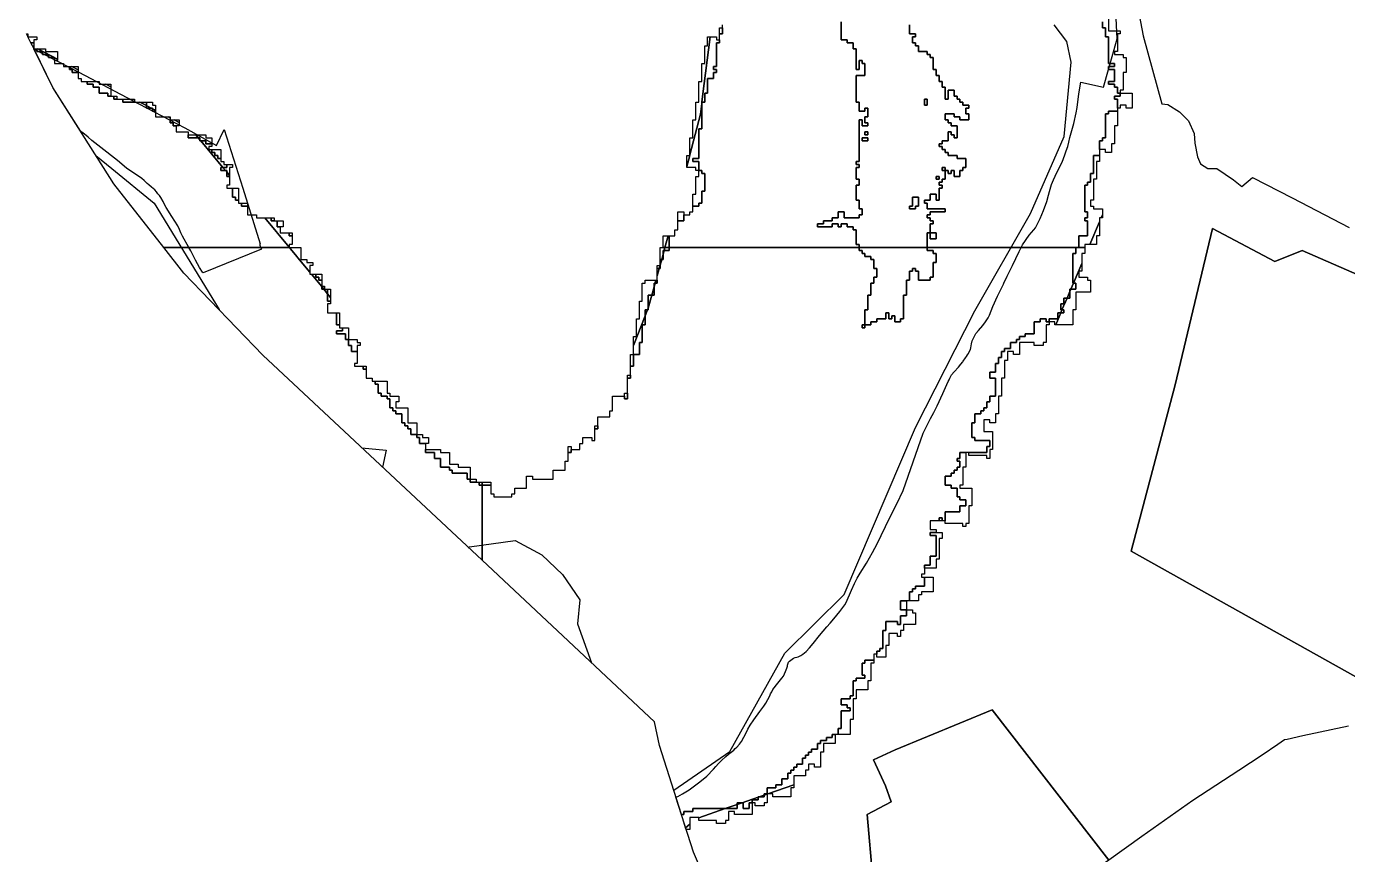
# Model space of a CAD drawing. Header units: metres. Extents: x 553506 to 563855, y 142925 to 150243.
# Drawn here: x 553693 to 554583, y 143591 to 144149 of the extents above; entities that cross this region are included whole.
import ezdxf

# ---------------------------------------------------------------- set-up
doc = ezdxf.new("R2010")
doc.units = ezdxf.units.M
for name, color, linetype in [('C-ANCIENT_WOODLAND', 94, 'Continuous'), ('C-FLOOD_ZONE_3', 150, 'Continuous'), ('C-WATERWAYS', 5, 'Continuous')]:
    doc.layers.add(name, color=color, linetype=linetype)

msp = doc.modelspace()

# ---------------------------------------------------------------- linework, layer by layer
at = {"layer": 'C-ANCIENT_WOODLAND'}
for points in [[(554172.2891, 143523.3977), (554142.3821, 143592.649), (554130.6374, 143629.6896), (554131.853, 143630.1755), (554134.9532, 143631.8751), (554139.4467, 143634.7842), (554145.8531, 143639.3829), (554149.0522, 143641.7822), (554151.5505, 143643.7816), (554156.0523, 143648.5803), (554157.5529, 143650.3798), (554159.2514, 143652.3792), (554161.3538, 143654.4786), (554164.2479, 143657.1778), (554166.1525, 143658.6774), (554169.5494, 143661.4766), (554170.646, 143662.4763), (554171.6519, 143663.376), (554173.5483, 143665.4754), (554174.7521, 143667.1849), (554176.4505, 143670.0841), (554177.4482, 143672.1835), (554179.0477, 143675.5825), (554180.5483, 143678.1818), (554183.0466, 143681.8807), (554187.2516, 143687.3792), (554189.8488, 143690.9781), (554191.1515, 143692.9776), (554193.8476, 143698.0761), (554194.4495, 143699.3757), (554195.1503, 143700.6754), (554195.9501, 143702.1849), (554199.3471, 143706.4837), (554201.1528, 143708.6831), (554202.0515, 143709.8827), (554203.0491, 143711.2823), (554203.8489, 143712.7819), (554204.5497, 143714.3814), (554205.4484, 143716.6808), (554205.6463, 143717.3806), (554205.7535, 143717.9804), (554205.8524, 143718.6802), (554206.0503, 143719.38), (554206.5533, 143720.5797), (554207.2541, 143721.3794), (554208.0539, 143722.0792), (554208.9526, 143722.6791), (554209.9502, 143723.2789), (554210.9479, 143723.7787), (554212.0527, 143724.0787), (554213.0504, 143724.3786), (554214.7489, 143725.0784), (554216.1505, 143725.9781), (554218.3519, 143727.8776), (554220.6523, 143730.2769), (554223.0516, 143733.1761), (554227.2484, 143738.6845), (554232.2531, 143744.4828), (554234.4463, 143746.8821), (554237.0517, 143749.7813), (554241.0506, 143754.8798), (554244.3486, 143759.3786), (554245.3463, 143760.9781), (554248.8504, 143769.2757), (554250.854, 143773.6845), (554252.6514, 143777.1835), (554254.6467, 143780.5825), (554259.0496, 143787.4805), (554263.0484, 143794.4785), (554266.1486, 143800.4768), (554274.5503, 143817.6819), (554279.3489, 143827.3791), (554283.6528, 143836.2765), (554297.084, 143875.0155), (554302.1795, 143884.8226), (554304.3809, 143888.9215), (554306.6813, 143893.3202), (554310.4823, 143901.6178), (554314.0771, 143909.7155), (554314.679, 143910.9152), (554315.1819, 143912.1248), (554316.3775, 143914.3242), (554318.076, 143916.3236), (554321.0772, 143919.4227), (554322.6767, 143921.4222), (554323.93, 143923.0817), (554324.1773, 143923.4216), (554325.6779, 143925.621), (554326.3787, 143926.6207), (554327.0796, 143927.7204), (554327.6815, 143928.7201), (554328.2833, 143929.8198), (554328.9759, 143931.3193), (554329.281, 143932.519), (554329.5778, 143933.8186), (554329.6768, 143935.1183), (554330.1797, 143937.1177), (554330.7816, 143938.5173), (554331.4824, 143939.9169), (554332.7769, 143942.1162), (554334.3764, 143944.1157), (554337.2787, 143947.4247), (554339.2823, 143950.024), (554340.181, 143951.4236), (554341.0797, 143952.7232), (554341.9784, 143954.5227), (554344.0809, 143960.321), (554347.181, 143967.319), (554351.2788, 143975.3167), (554351.6086, 143976.0065), (554353.876, 143980.7152), (554357.4791, 143988.0231), (554361.882, 143997.4204), (554363.2259, 143999.9997), (554364.1823, 144001.8192), (554368.7089, 144008.3673), (554371.7431, 144012.0662), (554372.8397, 144013.3958), (554374.736, 144017.0048), (554375.9398, 144019.5041), (554378.2402, 144024.9026), (554380.5405, 144031.1008), (554381.6371, 144035.3995), (554382.239, 144037.7889), (554382.239, 144037.7989), (554382.2555, 144037.8488), (554383.7396, 144042.5975), (554384.9434, 144045.6966), (554387.2438, 144050.6952), (554390.7397, 144057.6032), (554392.7432, 144062.5018), (554393.6419, 144065.201), (554394.5407, 144068.2002), (554395.2415, 144071.0993), (554396.0413, 144074.0985), (554398.7374, 144083.4958), (554400.238, 144090.7037), (554400.8399, 144094.4027), (554402.1426, 144103.6), (554403.3381, 144111.3978), (554418.5997, 144107.9988), (554427.859, 144140.5794), (554425.1958, 144196.4335)], [(554439.7181, 144172.3516), (554445.3043, 144142.5584), (554457.8733, 144096.9376), (554462.0629, 144096.4721), (554469.9768, 144091.3514), (554476.0285, 144085.2997), (554479.7526, 144076.9204), (554480.2182, 144070.4031), (554482.0802, 144061.0927), (554483.9423, 144056.4376), (554489.063, 144053.1789), (554495.1147, 144053.1789), (554506.2872, 144045.7306), (554511.8734, 144041.0755), (554519.0988, 144047.2961), (554545.7716, 144033.5001), (554584.2018, 144013.6258)], [(554603.5859, 143975.8766), (554552.4583, 143998.1202), (554533.9976, 143990.5524), (554492.0757, 144012.9282), (554467.0271, 143907.4203), (554437.3782, 143795.5066), (554615.0813, 143695.924)], [(554615.0813, 143695.924), (554437.3782, 143795.5066), (554467.0271, 143907.4203), (554492.0757, 144012.9282), (554533.9976, 143990.5524), (554552.4583, 143998.1202), (554552.4583, 143998.1202), (554603.5859, 143975.8766)], [(554583.806, 143677.6719), (554552.9035, 143671.1038), (554542.3169, 143668.6745), (554540.7009, 143668.3046), (554536.2155, 143665.2855), (554525.5959, 143658.1375), (554509.8149, 143647.7505), (554478.9536, 143627.4263), (554444.5882, 143603.1233), (554422.2111, 143587.3978), (554343.7099, 143688.5488), (554278.3842, 143661.5666), (554263.708, 143654.9385), (554271.7552, 143637.4235), (554275.5479, 143626.5366), (554259.4536, 143618.019), (554263.2381, 143574.4615)]]:
    msp.add_lwpolyline(points, dxfattribs=at)
for points in [[(553811.79, 143983.5), (553809.79, 143986.6), (553806.99, 143991.5), (553803.79, 143997.8), (553802.5, 144000), (553798.19, 144007.8), (553797.19, 144010), (553796.29, 144012.1), (553794.99, 144014.7), (553790.99, 144021), (553787.29, 144027.1), (553786.19, 144029), (553785.19, 144031), (553783.59, 144033.8), (553782.69, 144035.1), (553781.69, 144036.3), (553780.69, 144037.6), (553779.69, 144039), (553777.34, 144040.75), (553775.65, 144042.25), (553774.53, 144043.25), (553772.32, 144045.22), (553770.8, 144046.5), (553760.5, 144053.6), (553754.5, 144058.6), (553743.2, 144067.4), (553737.2, 144072.2), (553734.6, 144074.4), (553731.1, 144077.2), (553729.7478, 144078.1444), (553710.9808, 144107.9047), (553698.227, 144133.6258), (553728.5, 144118.1), (553768.8, 144096.9), (553799.7, 144080.6), (553821.2, 144068.8), (553826.28, 144079.58), (553838.89, 144040), (553850.49, 144002.6), (553850.29, 144002.3), (553850.39, 144001.7), (553850.49, 144001), (553850.59, 144000.8), (553850.59, 144000.5), (553850.74, 144000), (553850.79, 143999.8), (553851.39, 143998.9), (553812.0954, 143983.0249), (553811.79, 143983.5)], [(554384.6383, 143559.0259), (554374.4804, 143575.4112), (554285.4832, 143517.1879), (554269.8671, 143546.0596), (554263.2381, 143574.4615), (554259.4536, 143618.019), (554275.5479, 143626.5366), (554271.7552, 143637.4235), (554263.708, 143654.9385), (554278.3842, 143661.5666), (554343.7099, 143688.5488), (554422.2111, 143587.3978), (554415.3017, 143582.5392), (554407.4359, 143576.9208), (554402.7033, 143573.5418), (554384.6383, 143559.0259)]]:
    msp.add_lwpolyline(points, close=True, dxfattribs=at)
at = {"layer": 'C-FLOOD_ZONE_3'}
for points in [[(554241.9994, 144152.0006), (554241.9994, 144139.9994), (554245.999, 144139.999), (554245.9994, 144137.9994), (554249.999, 144137.999), (554249.9994, 144133.9994), (554251.999, 144133.999), (554251.9994, 144119.9994), (554254.0006, 144119.9994), (554254.001, 144125.999), (554255.999, 144125.999), (554255.9994, 144123.9994), (554257.999, 144123.999), (554257.999, 144116.001), (554251.9994, 144116.0006), (554251.9994, 144097.9994), (554253.999, 144097.999), (554253.9994, 144091.9994), (554258.0006, 144091.9994), (554258.001, 144093.999), (554259.999, 144093.999), (554259.999, 144088.001), (554257.9994, 144088.0006), (554257.9994, 144083.9994), (554259.999, 144083.999), (554259.999, 144082.001), (554256.001, 144082.001), (554256.0006, 144086.0006), (554253.9994, 144086.0006), (554253.999, 144058.001), (554251.9994, 144058.0006), (554251.9994, 144055.9994), (554253.999, 144055.999), (554253.999, 144054.001), (554251.9994, 144054.0006), (554251.9994, 144045.9994), (554253.999, 144045.999), (554253.999, 144042.001), (554251.9994, 144042.0006), (554251.9994, 144031.9994), (554253.999, 144031.999), (554253.9994, 144025.9994), (554255.999, 144025.999), (554255.999, 144022.001), (554253.9994, 144022.0006), (554253.999, 144020.001), (554244.001, 144020.001), (554244.0006, 144024.0006), (554239.9994, 144024.0006), (554239.999, 144020.001), (554235.9994, 144020.0006), (554235.999, 144018.001), (554229.9994, 144018.0006), (554229.999, 144016.001), (554225.9994, 144016.0006), (554225.9994, 144013.9994), (554236.0006, 144013.9994), (554236.001, 144015.999), (554239.999, 144015.999), (554239.9994, 144013.9994), (554242.0006, 144013.9994), (554242.001, 144015.999), (554245.999, 144015.999), (554245.9994, 144013.9994), (554249.999, 144013.999), (554249.9994, 144011.9994), (554251.999, 144011.999), (554251.9994, 144001.9994), (554253.999, 144001.999), (554253.999, 144000), (554140, 144000), (554128.3552, 144000), (554128.1245, 144000), (554126, 144000), (554126, 144008), (554128, 144008), (554130, 144008), (554130, 144012), (554132, 144012), (554132, 144012), (554132, 144018), (554136, 144018), (554136, 144022), (554138, 144022), (554140, 144022), (554140, 144024), (554142, 144024), (554142, 144028), (554146, 144028), (554146, 144030), (554148, 144030), (554148, 144038), (554150, 144038), (554150, 144050), (554148, 144050), (554148, 144052), (554146, 144052), (554146, 144058), (554142, 144058), (554142, 144060), (554146, 144060), (554146, 144080), (554148, 144080), (554148, 144096.9718), (554148.1299, 144098), (554150, 144098), (554150, 144104), (554152, 144104), (554152, 144114), (554156, 144114), (554156, 144118), (554158, 144118), (554158, 144120), (554156, 144120), (554156, 144122), (554158, 144122), (554158, 144138), (554160, 144138), (554160, 144140), (554160, 144144), (554162, 144144), (554162, 144148), (554162, 144150)], [(554288.001, 144149.999), (554288.001, 144144.001), (554292.0006, 144144.0006), (554292.0006, 144141.9994), (554290.001, 144141.999), (554290.001, 144138.001), (554292.0006, 144138.0006), (554292.001, 144136.001), (554294.0006, 144136.0006), (554294.001, 144132.001), (554300.0006, 144132.0006), (554300.001, 144130.001), (554302.0006, 144130.0006), (554302.001, 144128.001), (554304.0006, 144128.0006), (554304.001, 144120.001), (554306.0006, 144120.0006), (554306.001, 144116.001), (554308.0006, 144116.0006), (554308.001, 144112.001), (554310.0006, 144112.0006), (554310.001, 144108.001), (554312.0006, 144108.0006), (554312.001, 144100.001), (554313.999, 144100.001), (554313.9994, 144106.0006), (554318.0006, 144106.0006), (554318.001, 144102.001), (554320.0006, 144102.0006), (554320.001, 144100.001), (554322.0006, 144100.0006), (554322.001, 144098.001), (554324.0006, 144098.0006), (554324.001, 144096.001), (554328.0006, 144096.0006), (554328.0006, 144093.9994), (554326.001, 144093.999), (554326.001, 144090.001), (554328.0006, 144090.0006), (554328.0006, 144085.9994), (554321.9994, 144085.9994), (554321.999, 144087.999), (554317.9994, 144087.9994), (554317.999, 144089.999), (554312.001, 144089.999), (554312.001, 144086.001), (554314.0006, 144086.0006), (554314.001, 144084.001), (554316.0006, 144084.0006), (554316.001, 144082.001), (554320.0006, 144082.0006), (554320.0006, 144073.9994), (554317.9994, 144073.9994), (554317.999, 144075.999), (554315.9994, 144075.9994), (554315.999, 144077.999), (554314.001, 144077.999), (554314.0006, 144071.9994), (554310.001, 144071.999), (554310.0006, 144069.9994), (554308.001, 144069.999), (554308.001, 144068.001), (554310.0006, 144068.0006), (554310.001, 144066.001), (554312.0006, 144066.0006), (554312.001, 144064.001), (554314.0006, 144064.0006), (554314.001, 144062.001), (554320.0006, 144062.0006), (554320.001, 144060.001), (554326.0006, 144060.0006), (554326.0006, 144053.9994), (554324.001, 144053.999), (554324.0006, 144051.9994), (554322.001, 144051.999), (554322.0006, 144047.9994), (554317.9994, 144047.9994), (554317.999, 144051.999), (554316.001, 144051.999), (554316.0006, 144049.9994), (554313.9994, 144049.9994), (554313.999, 144051.999), (554312, 144052), (554312.0006, 144045.9994), (554310.001, 144045.999), (554310.0006, 144043.9994), (554308.001, 144043.999), (554308.001, 144042.001), (554310.0006, 144042.0006), (554310.0006, 144039.9994), (554308.001, 144039.999), (554308.0006, 144031.9994), (554305.9994, 144031.9994), (554305.999, 144035.999), (554302.001, 144035.999), (554302.0006, 144031.9994), (554298.001, 144031.999), (554298.001, 144030.001), (554300.0006, 144030.0006), (554300.001, 144026.001), (554312.0006, 144026.0006), (554312.0006, 144023.9994), (554302.001, 144023.999), (554302.0006, 144021.9994), (554300.001, 144021.999), (554300.001, 144020.001), (554302.0006, 144020.0006), (554302.001, 144018.001), (554304.0006, 144018.0006), (554304.0006, 144015.9994), (554302.001, 144015.999), (554302, 144010), (554300.001, 144009.999), (554300.001, 144000), (554253.999, 144000), (554253.999, 144001.999), (554251.9994, 144001.9994), (554251.999, 144011.999), (554249.9994, 144011.9994), (554249.999, 144013.999), (554245.9994, 144013.9994), (554245.999, 144015.999), (554242.001, 144015.999), (554242.0006, 144013.9994), (554239.9994, 144013.9994), (554239.999, 144015.999), (554236.001, 144015.999), (554236.0006, 144013.9994), (554225.9994, 144013.9994), (554225.9994, 144016.0006), (554229.999, 144016.001), (554229.9994, 144018.0006), (554235.999, 144018.001), (554235.9994, 144020.0006), (554239.999, 144020.001), (554239.9994, 144024.0006), (554244.0006, 144024.0006), (554244.001, 144020.001), (554253.999, 144020.001), (554253.9994, 144022.0006), (554255.999, 144022.001), (554255.999, 144025.999), (554253.9994, 144025.9994), (554253.999, 144031.999), (554251.9994, 144031.9994), (554251.9994, 144042.0006), (554253.999, 144042.001), (554253.999, 144045.999), (554251.9994, 144045.9994), (554251.9994, 144054.0006), (554253.999, 144054.001), (554253.999, 144055.999), (554251.9994, 144055.9994), (554251.9994, 144058.0006), (554253.999, 144058.001), (554253.9994, 144086.0006), (554256.0006, 144086.0006), (554256.001, 144082.001), (554259.999, 144082.001), (554259.999, 144083.999), (554257.9994, 144083.9994), (554257.9994, 144088.0006), (554259.999, 144088.001), (554259.999, 144093.999), (554258.001, 144093.999), (554258.0006, 144091.9994), (554253.9994, 144091.9994), (554253.999, 144097.999), (554251.9994, 144097.9994), (554251.9994, 144116.0006), (554257.999, 144116.001), (554257.999, 144123.999), (554255.9994, 144123.9994), (554255.999, 144125.999), (554254.001, 144125.999), (554254.0006, 144119.9994), (554251.9994, 144119.9994), (554251.999, 144133.999), (554249.9994, 144133.9994), (554249.999, 144137.999), (554245.9994, 144137.9994), (554245.999, 144139.999), (554241.9994, 144139.9994), (554241.9994, 144152.0006)], [(554418, 144152), (554418, 144148), (554420, 144148), (554420, 144142), (554422, 144142), (554422, 144124), (554426, 144124), (554426, 144122), (554422, 144122), (554422, 144120), (554426, 144120), (554426, 144112), (554422, 144112), (554422, 144110), (554426, 144110), (554426, 144108), (554428, 144108), (554428, 144104), (554430, 144104), (554430, 144102), (554426, 144102), (554426, 144100), (554428, 144100), (554428, 144094), (554428, 144092), (554426, 144092), (554422, 144092), (554422, 144090), (554420, 144090), (554420, 144080), (554420, 144074), (554418, 144074), (554418, 144072), (554416, 144072), (554416, 144066), (554416, 144062), (554412, 144062), (554412, 144060), (554412, 144050), (554410, 144050), (554410, 144044), (554408, 144044), (554408, 144042), (554406, 144042), (554406, 144038), (554406, 144032), (554406, 144024), (554408, 144024), (554408, 144020), (554406, 144020), (554406, 144018), (554408, 144018), (554408, 144008), (554402, 144008), (554402, 144000), (554400, 144000), (554398, 144000), (554386.4596, 144000), (554386.4596, 144000), (554378.2937, 144000), (554370.6311, 144000), (554349.1991, 144000), (554300.001, 144000), (554300.001, 144009.999), (554302, 144010), (554302.001, 144015.999), (554304.0006, 144015.9994), (554304.0006, 144018.0006), (554302.001, 144018.001), (554302.0006, 144020.0006), (554300.001, 144020.001), (554300.001, 144021.999), (554302.0006, 144021.9994), (554302.001, 144023.999), (554312.0006, 144023.9994), (554312.0006, 144026.0006), (554300.001, 144026.001), (554300.0006, 144030.0006), (554298.001, 144030.001), (554298.001, 144031.999), (554302.0006, 144031.9994), (554302.001, 144035.999), (554305.999, 144035.999), (554305.9994, 144031.9994), (554308.0006, 144031.9994), (554308.001, 144039.999), (554310.0006, 144039.9994), (554310.0006, 144042.0006), (554308.001, 144042.001), (554308.001, 144043.999), (554310.0006, 144043.9994), (554310.001, 144045.999), (554312.0006, 144045.9994), (554312, 144052), (554313.999, 144051.999), (554313.9994, 144049.9994), (554316.0006, 144049.9994), (554316.001, 144051.999), (554317.999, 144051.999), (554317.9994, 144047.9994), (554322.0006, 144047.9994), (554322.001, 144051.999), (554324.0006, 144051.9994), (554324.001, 144053.999), (554326.0006, 144053.9994), (554326.0006, 144060.0006), (554320.001, 144060.001), (554320.0006, 144062.0006), (554314.001, 144062.001), (554314.0006, 144064.0006), (554312.001, 144064.001), (554312.0006, 144066.0006), (554310.001, 144066.001), (554310.0006, 144068.0006), (554308.001, 144068.001), (554308.001, 144069.999), (554310.0006, 144069.9994), (554310.001, 144071.999), (554314.0006, 144071.9994), (554314.001, 144077.999), (554315.999, 144077.999), (554315.9994, 144075.9994), (554317.999, 144075.999), (554317.9994, 144073.9994), (554320.0006, 144073.9994), (554320.0006, 144082.0006), (554316.001, 144082.001), (554316.0006, 144084.0006), (554314.001, 144084.001), (554314.0006, 144086.0006), (554312.001, 144086.001), (554312.001, 144089.999), (554317.999, 144089.999), (554317.9994, 144087.9994), (554321.999, 144087.999), (554321.9994, 144085.9994), (554328.0006, 144085.9994), (554328.0006, 144090.0006), (554326.001, 144090.001), (554326.001, 144093.999), (554328.0006, 144093.9994), (554328.0006, 144096.0006), (554324.001, 144096.001), (554324.0006, 144098.0006), (554322.001, 144098.001), (554322.0006, 144100.0006), (554320.001, 144100.001), (554320.0006, 144102.0006), (554318.001, 144102.001), (554318.0006, 144106.0006), (554313.9994, 144106.0006), (554313.999, 144100.001), (554312.001, 144100.001), (554312.0006, 144108.0006), (554310.001, 144108.001), (554310.0006, 144112.0006), (554308.001, 144112.001), (554308.0006, 144116.0006), (554306.001, 144116.001), (554306.0006, 144120.0006), (554304.001, 144120.001), (554304.0006, 144128.0006), (554302.001, 144128.001), (554302.0006, 144130.0006), (554300.001, 144130.001), (554300.0006, 144132.0006), (554294.001, 144132.001), (554294.0006, 144136.0006), (554292.001, 144136.001), (554292.0006, 144138.0006), (554290.001, 144138.001), (554290.001, 144141.999), (554292.0006, 144141.9994), (554292.0006, 144144.0006), (554288.001, 144144.001), (554288.001, 144149.999)], [(554422, 144156), (554422, 144146), (554430, 144146), (554430, 144144), (554428, 144144), (554428, 144132), (554426, 144132), (554426, 144130), (554432, 144130), (554432, 144128), (554434, 144128), (554434, 144118), (554432, 144118), (554432, 144106), (554430, 144106), (554430, 144104), (554428, 144104), (554428, 144108), (554426, 144108), (554426, 144110), (554422, 144110), (554422, 144112), (554426, 144112), (554426, 144120), (554422, 144120), (554422, 144122), (554426, 144122), (554426, 144124), (554422, 144124), (554422, 144142), (554420, 144142), (554420, 144148), (554418, 144148), (554418, 144152)]]:
    msp.add_lwpolyline(points, dxfattribs=at)
for points in [[(553694, 144144), (553694, 144142.1505), (553693.0829, 144144), (553694, 144144)], [(553696.058, 144138), (553694.0746, 144142), (553700, 144142), (553700, 144140), (553698, 144140), (553698, 144138), (553696.058, 144138)], [(554150, 144136), (554152, 144136), (554152, 144142), (554153.6573, 144142), (554148.6, 144101.72), (554148.1299, 144098), (554148, 144098), (554148, 144096.9718), (554147.0947, 144089.8078), (554140, 144062.4111), (554140, 144074), (554142, 144074), (554142, 144086), (554144, 144086), (554144, 144098), (554146, 144098), (554146, 144112), (554148, 144112), (554148, 144124), (554150, 144124), (554150, 144136)], [(554158, 144138), (554158, 144122), (554156, 144122), (554156, 144120), (554158, 144120), (554158, 144118), (554156, 144118), (554156, 144114), (554152, 144114), (554152, 144104), (554150, 144104), (554150, 144098), (554148.1299, 144098), (554148.6, 144101.72), (554153.6573, 144142), (554158, 144142), (554158, 144140), (554160, 144140), (554160, 144138), (554158, 144138)], [(554162, 144148), (554162, 144144), (554160, 144144), (554160, 144148), (554162, 144148)], [(553697.1167, 144135.8649), (553696.058, 144138), (553698, 144138), (553698, 144135.4032), (553697.1167, 144135.8649)], [(553698, 144135.4032), (553698, 144134.0836), (553697.1167, 144135.8649), (553698, 144135.4032)], [(553700, 144134), (553700, 144132), (553704, 144132), (553704, 144130), (553708, 144130), (553708, 144128), (553712, 144128), (553712, 144126), (553712, 144124), (553718, 144124), (553718, 144122), (553722, 144122), (553722, 144120), (553724, 144120), (553724, 144118), (553728, 144118), (553728, 144114), (553730, 144114), (553730, 144112), (553732, 144112), (553734, 144112), (553734, 144110), (553738, 144110), (553738, 144108), (553742, 144108), (553742, 144104), (553748, 144104), (553748, 144102), (553750, 144102), (553752, 144102), (553752, 144100), (553754, 144100), (553758, 144100), (553758, 144098), (553762, 144098), (553764, 144098), (553766, 144098), (553768, 144098), (553769.5542, 144098), (553774, 144095.6761), (553774, 144094), (553777.2064, 144094), (553778, 144093.5852), (553778, 144092), (553780, 144092), (553780, 144090), (553780, 144088), (553782, 144088), (553788.6847, 144088), (553790, 144087.3125), (553790, 144086), (553790, 144084), (553792, 144084), (553792, 144082), (553794, 144082), (553794, 144080), (553794, 144078), (553798, 144078), (553802, 144078), (553802, 144076), (553802, 144074), (553808.8867, 144074), (553810, 144072.6563), (553810, 144072), (553810.5438, 144072), (553825.4575, 144054), (553824, 144054), (553824, 144052), (553827.1146, 144052), (553828, 144050.9313), (553828, 144048), (553830, 144048), (553830, 144042), (553828, 144042), (553828, 144040), (553832, 144040), (553832, 144034), (553834, 144034), (553834, 144032), (553836, 144032), (553836, 144030), (553838, 144030), (553838, 144028), (553842, 144028), (553842, 144022), (553848, 144022), (553848, 144020), (553853.6278, 144020), (553870, 144000.2397), (553870, 144000), (553868, 144000), (553836.1855, 144000), (553809.8919, 144000), (553785.628, 144000), (553751.886, 144043.038), (553710.9808, 144107.9047), (553698.0414, 144134), (553700, 144134)], [(553704, 144130), (553704, 144132), (553700, 144132), (553700, 144134), (553700.6844, 144134), (553714, 144127.0396), (553714, 144126), (553712, 144126), (553712, 144128), (553708, 144128), (553708, 144130), (553704, 144130)], [(553706, 144132), (553714, 144132), (553714, 144127.0396), (553700.6844, 144134), (553706, 144134), (553706, 144132)], [(553722, 144120), (553722, 144122), (553723.641, 144122), (553728, 144119.7214), (553728, 144118), (553724, 144118), (553724, 144120), (553722, 144120)], [(553723.641, 144122), (553728, 144122), (553728, 144119.7214), (553723.641, 144122)], [(553734, 144112), (553742, 144112), (553742, 144110), (553746.5976, 144110), (553750, 144108.2215), (553750, 144102), (553748, 144102), (553748, 144104), (553742, 144104), (553742, 144108), (553738, 144108), (553738, 144110), (553734, 144110), (553734, 144112)], [(553746.5976, 144110), (553750, 144110), (553750, 144108.2215), (553746.5976, 144110)], [(553752, 144102), (553754, 144102), (553754, 144100), (553752, 144100), (553752, 144102)], [(553766, 144098), (553764, 144098), (553762, 144098), (553758, 144098), (553758, 144100), (553765.7281, 144100), (553766, 144099.8579), (553766, 144098)], [(553766, 144099.8579), (553765.7281, 144100), (553766, 144100), (553766, 144099.8579)], [(553769.5542, 144098), (553774, 144098), (553774, 144095.6761), (553769.5542, 144098)], [(553778, 144093.5852), (553778, 144094), (553777.2064, 144094), (553774, 144095.6761), (553774, 144098), (553778, 144098), (553778, 144096), (553780, 144096), (553780, 144092.5397), (553778, 144093.5852)], [(553774, 144095.6761), (553777.2064, 144094), (553774, 144094), (553774, 144095.6761)], [(554140, 144062.4111), (554147.0947, 144089.8078), (554148, 144096.9718), (554148, 144080), (554146, 144080), (554146, 144060), (554142, 144060), (554142, 144058), (554146, 144058), (554146, 144052), (554144, 144052), (554144, 144054), (554138, 144054), (554138, 144054.688), (554139.8935, 144062), (554140, 144062), (554140, 144062.4111)], [(554148.1299, 144098), (554148, 144096.9718), (554148, 144098), (554148.1299, 144098)], [(554299.999, 144096.001), (554299.999, 144099.999), (554298.001, 144099.999), (554298.001, 144096.001), (554299.999, 144096.001)], [(554299.999, 144099.999), (554299.999, 144096.001), (554298.001, 144096.001), (554298.001, 144099.999), (554299.999, 144099.999)], [(554430, 144094), (554428, 144094), (554428, 144100), (554426, 144100), (554426, 144102), (554430, 144102), (554430, 144104), (554438, 144104), (554438, 144094), (554434, 144094), (554434, 144096), (554430, 144096), (554430, 144094)], [(553777.2064, 144094), (553778, 144094), (553778, 144093.5852), (553777.2064, 144094)], [(553780, 144092.5397), (553780, 144092), (553778, 144092), (553778, 144093.5852), (553780, 144092.5397)], [(553788.6847, 144088), (553790, 144088), (553790, 144087.3125), (553788.6847, 144088)], [(554420, 144074), (554420, 144080), (554420, 144090), (554422, 144090), (554422, 144092), (554426, 144092), (554428, 144092), (554428, 144088), (554428, 144082), (554426, 144082), (554426, 144070), (554424, 144070), (554424, 144064), (554420, 144064), (554420, 144066), (554416, 144066), (554416, 144072), (554418, 144072), (554418, 144074), (554420, 144074)], [(553792, 144082), (553792, 144084), (553790, 144084), (553790, 144086), (553792.5108, 144086), (553796, 144084.1761), (553796, 144082), (553794, 144082), (553792, 144082)], [(553792.5108, 144086), (553796, 144086), (553796, 144084.1761), (553792.5108, 144086)], [(554259.999, 144076.001), (554259.999, 144077.999), (554258.001, 144077.999), (554258.001, 144076.001), (554259.999, 144076.001)], [(554259.999, 144076.001), (554258.001, 144076.001), (554258.001, 144077.999), (554259.999, 144077.999), (554259.999, 144076.001)], [(553808.8867, 144074), (553802, 144074), (553802, 144076), (553807.2296, 144076), (553808.8867, 144074)], [(553810.5438, 144072), (553810, 144072.6563), (553810, 144074), (553808.8867, 144074), (553807.2296, 144076), (553814, 144076), (553814, 144074), (553818, 144074), (553818, 144070), (553814, 144070), (553814, 144072), (553810.5438, 144072)], [(553808.8867, 144074), (553810, 144074), (553810, 144072.6563), (553808.8867, 144074)], [(553810, 144072), (553810, 144072.6563), (553810.5438, 144072), (553810, 144072)], [(553814, 144072), (553814, 144070), (553818, 144070), (553818, 144068), (553816, 144068), (553816, 144066), (553818, 144066), (553818, 144064), (553820, 144064), (553820, 144062), (553822, 144062), (553822, 144060), (553824, 144060), (553824, 144058), (553826, 144058), (553826, 144056), (553828, 144056), (553828, 144054), (553825.4575, 144054), (553810.5438, 144072), (553814, 144072)], [(554259.999, 144072.001), (554259.999, 144073.999), (554256.001, 144073.999), (554256.001, 144072.001), (554259.999, 144072.001)], [(554259.999, 144072.001), (554256.001, 144072.001), (554256.001, 144073.999), (554259.999, 144073.999), (554259.999, 144072.001)], [(553820, 144064), (553818, 144064), (553818, 144066), (553824, 144066), (553824, 144060), (553822, 144060), (553822, 144062), (553820, 144062), (553820, 144064)], [(554139.8935, 144062), (554138, 144054.688), (554138, 144062), (554139.8935, 144062)], [(554416, 144020), (554416, 144017.3618), (554409.457, 144002), (554406, 144002), (554406, 144000), (554402, 144000), (554402, 144008), (554408, 144008), (554408, 144018), (554406, 144018), (554406, 144020), (554408, 144020), (554408, 144024), (554406, 144024), (554406, 144032), (554406, 144038), (554406, 144042), (554408, 144042), (554408, 144044), (554410, 144044), (554410, 144050), (554412, 144050), (554412, 144060), (554412, 144062), (554416, 144062), (554416, 144058), (554414, 144058), (554414, 144046), (554412, 144046), (554412, 144042), (554412, 144034), (554412, 144032), (554410, 144032), (554410, 144028), (554412, 144028), (554412, 144026), (554418, 144026), (554418, 144022.0575), (554417.1237, 144020), (554416, 144020)], [(553827.1146, 144052), (553824, 144052), (553824, 144054), (553825.4575, 144054), (553827.1146, 144052)], [(553828, 144052), (553827.1146, 144052), (553825.4575, 144054), (553828, 144054), (553828, 144056), (553832, 144056), (553832, 144054), (553830, 144054), (553830, 144048.5174), (553828, 144050.9313), (553828, 144052)], [(553827.1146, 144052), (553828, 144052), (553828, 144050.9313), (553827.1146, 144052)], [(553830, 144048.5174), (553830, 144048), (553828, 144048), (553828, 144050.9313), (553830, 144048.5174)], [(554150, 144038), (554148, 144038), (554148, 144030), (554146, 144030), (554146, 144028), (554142, 144028), (554142, 144036), (554144, 144036), (554144, 144048), (554146, 144048), (554146, 144052), (554148, 144052), (554148, 144050), (554150, 144050), (554150, 144038)], [(554311.999, 144053.999), (554310.001, 144053.999), (554310.001, 144052.001), (554312, 144052), (554311.999, 144053.999)], [(554310.001, 144052.001), (554310.001, 144053.999), (554311.999, 144053.999), (554312, 144052), (554310.001, 144052.001)], [(554307.999, 144046.001), (554307.999, 144047.999), (554306.001, 144047.999), (554306.001, 144046.001), (554307.999, 144046.001)], [(554307.999, 144046.001), (554306.001, 144046.001), (554306.001, 144047.999), (554307.999, 144047.999), (554307.999, 144046.001)], [(553836, 144038), (553836, 144032), (553834, 144032), (553834, 144034), (553832, 144034), (553832, 144040), (553836, 144040), (553836, 144038)], [(554293.999, 144033.999), (554290.001, 144033.999), (554290.0006, 144027.9994), (554288.001, 144027.999), (554288.001, 144026.001), (554291.999, 144026.001), (554291.9994, 144028.0006), (554293.999, 144028.001), (554293.999, 144033.999)], [(554293.999, 144033.999), (554293.999, 144028.001), (554291.9994, 144028.0006), (554291.999, 144026.001), (554288.001, 144026.001), (554288.001, 144027.999), (554290.0006, 144027.9994), (554290.001, 144033.999), (554293.999, 144033.999)], [(553838, 144030), (553842, 144030), (553842, 144028), (553838, 144028), (553838, 144030)], [(554132, 144018), (554132, 144024), (554136, 144024), (554136, 144022), (554136, 144018), (554132, 144018)], [(553858, 144018), (553860, 144018), (553862, 144018), (553862, 144014), (553864, 144014), (553864, 144012), (553864, 144010), (553870, 144010), (553870, 144008), (553872, 144008), (553872, 144004), (553872, 144002), (553870, 144002), (553870, 144000.2397), (553853.6278, 144020), (553854, 144020), (553858, 144020), (553858, 144018)], [(553860, 144018), (553858, 144018), (553858, 144020), (553860, 144020), (553860, 144018)], [(553864, 144014), (553862, 144014), (553862, 144018), (553866, 144018), (553866, 144014), (553864, 144014)], [(554416, 144017.3618), (554416, 144008), (554414, 144008), (554414, 144002), (554409.457, 144002), (554416, 144017.3618)], [(554417.1237, 144020), (554418, 144022.0575), (554418, 144020), (554417.1237, 144020)], [(553870, 144010), (553872, 144010), (553872, 144008), (553870, 144008), (553870, 144010)], [(554123.2525, 144000), (554122, 144000), (554122, 144008), (554125.4525, 144008), (554123.2525, 144000)], [(554126, 144000), (554123.2525, 144000), (554125.4525, 144008), (554126, 144008), (554126, 144000)], [(554306.0006, 144010.0006), (554306.0006, 144005.9994), (554301.9994, 144005.9994), (554302, 144010), (554306.0006, 144010.0006)], [(554301.9994, 144005.9994), (554306.0006, 144005.9994), (554306.0006, 144010.0006), (554302, 144010), (554301.9994, 144005.9994)], [(553809.8919, 144000), (553836.1855, 144000), (553868, 144000), (553870, 144000), (553870.1986, 144000), (553871.8557, 143998), (553872, 143997.8258), (553875.1698, 143994), (553876, 143992.998), (553884, 143983.3425), (553884, 143982), (553885.1123, 143982), (553892, 143973.6869), (553892, 143972), (553893.3977, 143972), (553896, 143968.8591), (553896, 143964), (553898, 143964), (553898, 143962), (553896, 143962), (553896, 143956), (553902, 143956), (553902, 143948), (553904, 143948), (553904, 143946), (553906, 143946), (553906, 143944), (553902, 143944), (553902, 143942), (553908, 143942), (553908, 143938), (553910, 143938), (553910, 143934), (553912, 143934), (553912, 143930), (553916, 143930), (553916, 143922), (553914, 143922), (553914, 143920), (553916, 143920), (553918, 143920), (553920, 143920), (553920, 143918), (553922, 143918), (553922, 143912), (553926, 143912), (553926, 143910), (553928, 143910), (553928, 143908), (553930, 143908), (553930, 143902), (553932, 143902), (553932, 143900), (553936, 143900), (553936, 143898), (553938, 143898), (553938, 143892), (553940, 143892), (553940, 143890), (553942, 143890), (553942, 143888), (553946, 143888), (553946, 143884), (553946, 143882), (553948, 143882), (553948, 143880), (553950, 143880), (553950, 143878), (553952, 143878), (553952, 143874), (553956, 143874), (553956, 143872), (553958, 143872), (553958, 143868), (553962, 143868), (553962, 143864), (553962, 143862), (553968, 143862), (553968, 143858), (553972, 143858), (553972, 143852), (553978, 143852), (553978, 143850), (553980, 143850), (553980, 143848), (553990, 143848), (553990, 143844), (553992, 143844), (553992, 143842), (553996, 143842), (553998, 143842), (553998, 143840), (554000, 143840), (554000, 143834), (554000, 143832), (554000, 143821.3665), (554000, 143789.335), (553852.4318, 143927.484), (553799.2012, 143982.6874), (553785.628, 144000), (553809.8919, 144000)], [(553882, 143992), (553882, 143990), (553886, 143990), (553886, 143988), (553884, 143988), (553884, 143983.3425), (553876, 143992.998), (553875.1698, 143994), (553872, 143997.8258), (553871.8557, 143998), (553870.1986, 144000), (553878, 144000), (553878, 143998), (553878, 143992), (553882, 143992)], [(554000, 143821.3665), (554000, 143832), (554000, 143840), (554006, 143840), (554006, 143834), (554008, 143834), (554008, 143832), (554020, 143832), (554020, 143834), (554022, 143834), (554022, 143838), (554030, 143838), (554030, 143846), (554034, 143846), (554034, 143844), (554048, 143844), (554048, 143850), (554056, 143850), (554056, 143856), (554058, 143856), (554058, 143858), (554058, 143862), (554060, 143862), (554060, 143864), (554066, 143864), (554066, 143868), (554068, 143868), (554068, 143872), (554070, 143872), (554074, 143872), (554074, 143870), (554076, 143870), (554076, 143878), (554078, 143878), (554078, 143880), (554078, 143886), (554080, 143886), (554086, 143886), (554086, 143888), (554086, 143890), (554088, 143890), (554088, 143896), (554088, 143900), (554090, 143900), (554096, 143900), (554096, 143898), (554098, 143898), (554098, 143900), (554098, 143902), (554098, 143912), (554100, 143912), (554100, 143914), (554100, 143920), (554102, 143920), (554102, 143928), (554106, 143928), (554106, 143936), (554108, 143936), (554108, 143948), (554110, 143948), (554110, 143954.114), (554111.5545, 143958), (554112, 143958), (554112, 143959.1138), (554112.0281, 143959.184), (554114.4525, 143968), (554116, 143968), (554116, 143973.6273), (554116.6525, 143976), (554118, 143976), (554118, 143978), (554118, 143980.9), (554119.4025, 143986), (554120, 143986), (554120, 143988), (554120, 143988.1727), (554121.0525, 143992), (554122, 143992), (554122, 143995.4455), (554122.7025, 143998), (554126, 143998), (554126, 144000), (554128.1245, 144000), (554128.3552, 144000), (554140, 144000), (554253.999, 144000), (554253.9994, 143997.9994), (554255.999, 143997.999), (554255.9994, 143995.9994), (554257.999, 143995.999), (554257.9994, 143993.9994), (554261.999, 143993.999), (554261.9994, 143991.9994), (554263.999, 143991.999), (554263.9994, 143985.9994), (554265.999, 143985.999), (554265.999, 143980.001), (554263.9994, 143980.0006), (554263.999, 143976.001), (554261.9994, 143976.0006), (554261.999, 143968.001), (554259.9994, 143968.0006), (554259.999, 143958.001), (554257.9994, 143958.0006), (554258, 143948), (554262.0006, 143947.9994), (554262.001, 143949.999), (554266.0006, 143949.9994), (554266.001, 143951.999), (554272.0006, 143951.9994), (554272.001, 143955.999), (554273.999, 143955.999), (554273.9994, 143951.9994), (554276.0006, 143951.9994), (554276.001, 143953.999), (554277.999, 143953.999), (554277.9994, 143949.9994), (554282.0006, 143949.9994), (554282.001, 143951.999), (554284.0006, 143951.9994), (554284.001, 143967.999), (554286.0006, 143967.9994), (554286.001, 143977.999), (554288.0006, 143977.9994), (554288.001, 143983.999), (554290.0006, 143983.9994), (554290.001, 143985.999), (554291.999, 143985.999), (554291.9994, 143983.9994), (554293.999, 143983.999), (554293.9994, 143977.9994), (554302.0006, 143977.9994), (554302.001, 143979.999), (554304.0006, 143979.9994), (554304.001, 143989.999), (554306.0006, 143989.9994), (554306.0006, 143996.0006), (554304.001, 143996.001), (554304.0006, 143998.0006), (554300.001, 143998.001), (554300.001, 144000), (554349.1991, 144000), (554370.6311, 144000), (554378.2937, 144000), (554386.4596, 144000), (554398, 144000), (554400, 144000), (554400, 143996), (554398, 143996), (554398, 143976), (554398.383, 143976), (554396.6793, 143972), (554396, 143972), (554396, 143970.4051), (554394.1238, 143966), (554392, 143966), (554392, 143962), (554390, 143962), (554390, 143958), (554390.7164, 143958), (554389.8645, 143956), (554388, 143956), (554388, 143952), (554382, 143952), (554382, 143950), (554380, 143950), (554380, 143952), (554376, 143952), (554376, 143950), (554372, 143950), (554372, 143942), (554366, 143942), (554366, 143940), (554362, 143940), (554362, 143938), (554360, 143938), (554360, 143936), (554356, 143936), (554356, 143932), (554352, 143932), (554352, 143930), (554350, 143930), (554350, 143928), (554350, 143926), (554348, 143926), (554348, 143922), (554346, 143922), (554346, 143918), (554346, 143916), (554342, 143916), (554342, 143912), (554346, 143912), (554346, 143900), (554342, 143900), (554342, 143896), (554340, 143896), (554340, 143892), (554338, 143892), (554338, 143890), (554336, 143890), (554336, 143888), (554332, 143888), (554332, 143882), (554330, 143882), (554330, 143872), (554332, 143872), (554332, 143870), (554342, 143870), (554342, 143866), (554340, 143866), (554340, 143862), (554328, 143862), (554326, 143862), (554322, 143862), (554322, 143858), (554320, 143858), (554320, 143856), (554322, 143856), (554322, 143852), (554320, 143852), (554320, 143850), (554318, 143850), (554318, 143848), (554316, 143848), (554316, 143846), (554312, 143846), (554312, 143840), (554316, 143840), (554316, 143838), (554320, 143838), (554320, 143832), (554322, 143832), (554322, 143830), (554326, 143830), (554326, 143826), (554322, 143826), (554322, 143822), (554312, 143822), (554312, 143816), (554310, 143816), (554310, 143818), (554308, 143818), (554308, 143816), (554302, 143816), (554302, 143810), (554306, 143810), (554306, 143808), (554302, 143808), (554302, 143806), (554306, 143806), (554306, 143792), (554302, 143792), (554302, 143786), (554298, 143786), (554298, 143784), (554298, 143780), (554296, 143780), (554296, 143778), (554298, 143778), (554298, 143772), (554292, 143772), (554292, 143770), (554290, 143770), (554290, 143768), (554288, 143768), (554288, 143762), (554286, 143762), (554282, 143762), (554282, 143756), (554286, 143756), (554286, 143752), (554282, 143752), (554282, 143746), (554280, 143746), (554280, 143748), (554272, 143748), (554272, 143742), (554270, 143742), (554270, 143730), (554268, 143730), (554268, 143728), (554266, 143728), (554266, 143726), (554264, 143726), (554264, 143722), (554258, 143722), (554258, 143720), (554256, 143720), (554256, 143718), (554256, 143712), (554258, 143712), (554258, 143710), (554252, 143710), (554252, 143708), (554250, 143708), (554250, 143698), (554248, 143698), (554248, 143696), (554242, 143696), (554242, 143692), (554246, 143692), (554246, 143690), (554248, 143690), (554248, 143688), (554242, 143688), (554242, 143676), (554240, 143676), (554240, 143672), (554238, 143672), (554236, 143672), (554236, 143670), (554232, 143670), (554232, 143668), (554228, 143668), (554228, 143666), (554226, 143666), (554226, 143662), (554222, 143662), (554222, 143660), (554220, 143660), (554220, 143658), (554218, 143658), (554218, 143656), (554216, 143656), (554216, 143652), (554212, 143652), (554212, 143650), (554210, 143650), (554210, 143648), (554208, 143648), (554208, 143646), (554206, 143646), (554206, 143642), (554202, 143642), (554202, 143638), (554198, 143638), (554198, 143636), (554192, 143636), (554192, 143632), (554190, 143632), (554190, 143631.1066), (554186.8184, 143630), (554186, 143630), (554186, 143629.7153), (554175.318, 143626), (554172, 143626), (554172, 143624.846), (554163.8175, 143622), (554158, 143622), (554142, 143622), (554142, 143620), (554138, 143620), (554136, 143620), (554136, 143618), (554134.3439, 143618), (554119.5826, 143664.5543), (554116.2404, 143680.5142), (554000, 143789.335), (554000, 143821.3665)], [(554120, 143992), (554120, 144000), (554122, 144000), (554123.2525, 144000), (554122.7025, 143998), (554122, 143998), (554122, 143995.4455), (554121.0525, 143992), (554120, 143992)], [(554122.7025, 143998), (554122, 143995.4455), (554122, 143998), (554122.7025, 143998)], [(554126, 143998), (554122.7025, 143998), (554123.2525, 144000), (554126, 144000), (554126, 143998)], [(554257.9994, 143958.0006), (554259.999, 143958.001), (554259.9994, 143968.0006), (554261.999, 143968.001), (554261.9994, 143976.0006), (554263.999, 143976.001), (554263.9994, 143980.0006), (554265.999, 143980.001), (554265.999, 143985.999), (554263.9994, 143985.9994), (554263.999, 143991.999), (554261.9994, 143991.9994), (554261.999, 143993.999), (554257.9994, 143993.9994), (554257.999, 143995.999), (554255.9994, 143995.9994), (554255.999, 143997.999), (554253.9994, 143997.9994), (554253.999, 144000), (554300.001, 144000), (554300.001, 143998.001), (554304.0006, 143998.0006), (554304.001, 143996.001), (554306.0006, 143996.0006), (554306.0006, 143989.9994), (554304.001, 143989.999), (554304.0006, 143979.9994), (554302.001, 143979.999), (554302.0006, 143977.9994), (554293.9994, 143977.9994), (554293.999, 143983.999), (554291.9994, 143983.9994), (554291.999, 143985.999), (554290.001, 143985.999), (554290.0006, 143983.9994), (554288.001, 143983.999), (554288.0006, 143977.9994), (554286.001, 143977.999), (554286.0006, 143967.9994), (554284.001, 143967.999), (554284.0006, 143951.9994), (554282.001, 143951.999), (554282.0006, 143949.9994), (554277.9994, 143949.9994), (554277.999, 143953.999), (554276.001, 143953.999), (554276.0006, 143951.9994), (554273.9994, 143951.9994), (554273.999, 143955.999), (554272.001, 143955.999), (554272.0006, 143951.9994), (554266.001, 143951.999), (554266.0006, 143949.9994), (554262.001, 143949.999), (554262.0006, 143947.9994), (554258, 143948), (554257.9994, 143958.0006)], [(554406, 143996), (554404, 143996), (554404, 143989.1878), (554398.383, 143976), (554398, 143976), (554398, 143996), (554400, 143996), (554400, 144000), (554406, 144000), (554406, 143996)], [(554121.0525, 143992), (554120, 143988.1727), (554120, 143992), (554121.0525, 143992)], [(554122, 143995.4455), (554122, 143992), (554121.0525, 143992), (554122, 143995.4455)], [(554398, 143958), (554398, 143948), (554386.4571, 143948), (554389.8645, 143956), (554392, 143956), (554392, 143958), (554390.7164, 143958), (554394.1238, 143966), (554396, 143966), (554396, 143970.4051), (554396.6793, 143972), (554400, 143972), (554400, 143976), (554398.383, 143976), (554404, 143989.1878), (554404, 143984), (554402, 143984), (554402, 143980), (554408, 143980), (554408, 143978), (554410, 143978), (554410, 143970), (554408, 143970), (554400, 143970), (554400, 143958), (554398, 143958)], [(553890, 143978), (553892, 143978), (553892, 143974), (553892, 143973.6869), (553885.1123, 143982), (553888, 143982), (553888, 143980), (553890, 143980), (553890, 143978)], [(553888, 143982), (553892, 143982), (553892, 143978), (553890, 143978), (553890, 143980), (553888, 143980), (553888, 143982)], [(554118, 143986), (554118, 143988), (554119.9525, 143988), (554119.4025, 143986), (554118, 143986)], [(554119.4025, 143986), (554118, 143980.9), (554118, 143986), (554119.4025, 143986)], [(554119.9525, 143988), (554120, 143988), (554120, 143986), (554119.4025, 143986), (554119.9525, 143988)], [(553894, 143974), (553894, 143972), (553893.3977, 143972), (553892, 143973.6869), (553892, 143974), (553894, 143974)], [(553892, 143973.6869), (553893.3977, 143972), (553892, 143972), (553892, 143973.6869)], [(553894, 143972), (553896, 143972), (553896, 143968.8591), (553893.3977, 143972), (553894, 143972)], [(553896, 143968.8591), (553896, 143972), (553898, 143972), (553898, 143966.4453), (553896, 143968.8591)], [(554106, 143964), (554108, 143964), (554108, 143976), (554110, 143976), (554110, 143978), (554117.2025, 143978), (554116.6525, 143976), (554116, 143976), (554116, 143973.6273), (554114.4525, 143968), (554112, 143968), (554112, 143959.1138), (554111.5545, 143958), (554110, 143958), (554110, 143954.114), (554102, 143934.1148), (554102, 143940), (554104, 143940), (554104, 143952), (554106, 143952), (554106, 143964)], [(554116, 143973.6273), (554116, 143968), (554114.4525, 143968), (554116, 143973.6273)], [(554116.6525, 143976), (554116, 143973.6273), (554116, 143976), (554116.6525, 143976)], [(554117.2025, 143978), (554118, 143978), (554118, 143976), (554116.6525, 143976), (554117.2025, 143978)], [(554396, 143970.4051), (554396, 143972), (554396.6793, 143972), (554396, 143970.4051)], [(554398.383, 143976), (554400, 143976), (554400, 143972), (554396.6793, 143972), (554398.383, 143976)], [(553898, 143964), (553896, 143964), (553896, 143968.8591), (553898, 143966.4453), (553898, 143964)], [(554112, 143959.1138), (554112, 143968), (554114.4525, 143968), (554112.0281, 143959.184), (554112, 143959.1138)], [(554390.7164, 143958), (554390, 143958), (554390, 143962), (554392, 143962), (554392, 143966), (554394.1238, 143966), (554390.7164, 143958)], [(554394.1238, 143966), (554396, 143970.4051), (554396, 143966), (554394.1238, 143966)], [(553904, 143948), (553902, 143948), (553902, 143956), (553904, 143956), (553904, 143948)], [(554108, 143936), (554106, 143936), (554106, 143928), (554102, 143928), (554102, 143934.1148), (554110, 143954.114), (554110, 143948), (554108, 143948), (554108, 143936)], [(554111.5545, 143958), (554110, 143954.114), (554110, 143958), (554111.5545, 143958)], [(554112, 143959.1138), (554112, 143958), (554111.5545, 143958), (554112, 143959.1138)], [(554386.4571, 143948), (554386, 143948), (554386, 143950), (554382, 143950), (554382, 143952), (554388, 143952), (554388, 143956), (554389.8645, 143956), (554386.4571, 143948)], [(554390.7164, 143958), (554392, 143958), (554392, 143956), (554389.8645, 143956), (554390.7164, 143958)], [(553906, 143944), (553906, 143946), (553910, 143946), (553910, 143938), (553908, 143938), (553908, 143942), (553902, 143942), (553902, 143944), (553906, 143944)], [(554255.9994, 143948.0006), (554255.9994, 143945.9994), (554258.0006, 143945.9994), (554258, 143948), (554255.9994, 143948.0006)], [(554255.9994, 143948.0006), (554258, 143948), (554258.0006, 143945.9994), (554255.9994, 143945.9994), (554255.9994, 143948.0006)], [(554346, 143916), (554346, 143918), (554346, 143922), (554348, 143922), (554348, 143926), (554350, 143926), (554350, 143928), (554350, 143930), (554352, 143930), (554352, 143932), (554356, 143932), (554356, 143936), (554360, 143936), (554360, 143938), (554362, 143938), (554362, 143940), (554366, 143940), (554366, 143942), (554372, 143942), (554372, 143950), (554376, 143950), (554376, 143952), (554380, 143952), (554380, 143950), (554382, 143950), (554382, 143948), (554380, 143948), (554380, 143936), (554378, 143936), (554378, 143934), (554372, 143934), (554372, 143936), (554362, 143936), (554362, 143928), (554358, 143928), (554358, 143930), (554354, 143930), (554354, 143924), (554352, 143924), (554352, 143912), (554350, 143912), (554350, 143900), (554348, 143900), (554348, 143888), (554346, 143888), (554346, 143882), (554342, 143882), (554342, 143884), (554338, 143884), (554338, 143876), (554344, 143876), (554344, 143864), (554342, 143864), (554342, 143858), (554340, 143858), (554340, 143860), (554328, 143860), (554328, 143862), (554340, 143862), (554340, 143866), (554342, 143866), (554342, 143870), (554332, 143870), (554332, 143872), (554330, 143872), (554330, 143882), (554332, 143882), (554332, 143888), (554336, 143888), (554336, 143890), (554338, 143890), (554338, 143892), (554340, 143892), (554340, 143896), (554342, 143896), (554342, 143900), (554346, 143900), (554346, 143912), (554342, 143912), (554342, 143916), (554346, 143916)], [(553916, 143938), (553916, 143936), (553918, 143936), (553918, 143934), (553916, 143934), (553916, 143930), (553912, 143930), (553912, 143934), (553910, 143934), (553910, 143938), (553916, 143938)], [(554100, 143920), (554100, 143928), (554102, 143928), (554102, 143920), (554100, 143920)], [(553922, 143920), (553922, 143918), (553920, 143918), (553920, 143920), (553922, 143920)], [(553950, 143890), (553950, 143882), (553956, 143882), (553956, 143874), (553952, 143874), (553952, 143878), (553950, 143878), (553950, 143880), (553948, 143880), (553948, 143882), (553946, 143882), (553946, 143884), (553946, 143888), (553942, 143888), (553942, 143890), (553940, 143890), (553940, 143892), (553938, 143892), (553938, 143898), (553936, 143898), (553936, 143900), (553932, 143900), (553932, 143902), (553930, 143902), (553930, 143908), (553928, 143908), (553928, 143910), (553936, 143910), (553936, 143902), (553938, 143902), (553938, 143900), (553944, 143900), (553944, 143896), (553942, 143896), (553942, 143892), (553950, 143892), (553950, 143890)], [(554098, 143912), (554098, 143914), (554100, 143914), (554100, 143912), (554098, 143912)], [(554096, 143898), (554096, 143900), (554096, 143902), (554098, 143902), (554098, 143900), (554098, 143898), (554096, 143898)], [(553960, 143872), (553964, 143872), (553964, 143868), (553962, 143868), (553958, 143868), (553958, 143872), (553956, 143872), (553956, 143874), (553960, 143874), (553960, 143872)], [(554076, 143878), (554076, 143880), (554078, 143880), (554078, 143878), (554076, 143878)], [(553978, 143854), (553984, 143854), (553984, 143852), (553992, 143852), (553992, 143844), (553990, 143844), (553990, 143848), (553980, 143848), (553980, 143850), (553978, 143850), (553978, 143852), (553972, 143852), (553972, 143858), (553968, 143858), (553968, 143862), (553962, 143862), (553962, 143864), (553970, 143864), (553972, 143864), (553972, 143862), (553978, 143862), (553978, 143854)], [(554058, 143862), (554058, 143866), (554060, 143866), (554060, 143864), (554060, 143862), (554058, 143862)], [(554324, 143814), (554312, 143814), (554312, 143816), (554312, 143822), (554322, 143822), (554322, 143826), (554326, 143826), (554326, 143830), (554322, 143830), (554322, 143832), (554320, 143832), (554320, 143838), (554316, 143838), (554316, 143840), (554312, 143840), (554312, 143846), (554316, 143846), (554316, 143848), (554318, 143848), (554318, 143850), (554320, 143850), (554320, 143852), (554322, 143852), (554322, 143856), (554320, 143856), (554320, 143858), (554322, 143858), (554322, 143862), (554326, 143862), (554326, 143852), (554324, 143852), (554324, 143840), (554322, 143840), (554322, 143838), (554330, 143838), (554330, 143826), (554328, 143826), (554328, 143820), (554328, 143814), (554326, 143814), (554326, 143812), (554324, 143812), (554324, 143814)], [(553992, 143842), (553992, 143844), (553996, 143844), (553996, 143842), (553992, 143842)], [(553998, 143842), (554000, 143842), (554000, 143840), (553998, 143840), (553998, 143842)], [(554000, 143840), (554000, 143842), (554006, 143842), (554006, 143840), (554000, 143840)], [(554310, 143816), (554308, 143816), (554308, 143818), (554310, 143818), (554310, 143816)], [(554306, 143792), (554306, 143806), (554302, 143806), (554302, 143808), (554306, 143808), (554310, 143808), (554310, 143804), (554308, 143804), (554308, 143790), (554306, 143790), (554306, 143784), (554298, 143784), (554298, 143786), (554302, 143786), (554302, 143792), (554306, 143792)], [(554294, 143766), (554294, 143762), (554288, 143762), (554288, 143768), (554290, 143768), (554290, 143770), (554292, 143770), (554292, 143772), (554298, 143772), (554298, 143778), (554304, 143778), (554304, 143774), (554304, 143768), (554296, 143768), (554296, 143766), (554294, 143766)], [(554286, 143762), (554286, 143756), (554282, 143756), (554282, 143762), (554286, 143762)], [(554272, 143732), (554272, 143724), (554266, 143724), (554266, 143726), (554266, 143728), (554268, 143728), (554268, 143730), (554270, 143730), (554270, 143742), (554272, 143742), (554272, 143748), (554280, 143748), (554280, 143746), (554282, 143746), (554282, 143752), (554286, 143752), (554286, 143756), (554290, 143756), (554290, 143754), (554292, 143754), (554292, 143746), (554284, 143746), (554284, 143742), (554282, 143742), (554282, 143738), (554280, 143738), (554280, 143740), (554274, 143740), (554274, 143732), (554272, 143732)], [(554242, 143688), (554248, 143688), (554248, 143690), (554246, 143690), (554246, 143692), (554242, 143692), (554242, 143696), (554248, 143696), (554248, 143698), (554250, 143698), (554250, 143708), (554252, 143708), (554252, 143710), (554258, 143710), (554258, 143712), (554256, 143712), (554256, 143718), (554256, 143720), (554258, 143720), (554258, 143722), (554264, 143722), (554264, 143720), (554262, 143720), (554262, 143708), (554260, 143708), (554260, 143702), (554252, 143702), (554252, 143696), (554250, 143696), (554250, 143682), (554248, 143682), (554248, 143672), (554240, 143672), (554240, 143676), (554242, 143676), (554242, 143688)], [(554212, 143652), (554216, 143652), (554216, 143656), (554218, 143656), (554218, 143658), (554220, 143658), (554220, 143660), (554222, 143660), (554222, 143662), (554226, 143662), (554226, 143666), (554228, 143666), (554228, 143668), (554232, 143668), (554232, 143670), (554236, 143670), (554236, 143672), (554238, 143672), (554238, 143666), (554230, 143666), (554230, 143660), (554228, 143660), (554228, 143650), (554224, 143650), (554224, 143652), (554220, 143652), (554220, 143648), (554218, 143648), (554218, 143644), (554210, 143644), (554210, 143638.0628), (554192.5687, 143632), (554192, 143632), (554192, 143636), (554198, 143636), (554198, 143638), (554202, 143638), (554202, 143642), (554206, 143642), (554206, 143646), (554208, 143646), (554208, 143648), (554210, 143648), (554210, 143650), (554212, 143650), (554212, 143652)], [(554208, 143636), (554208, 143630), (554204, 143630), (554200, 143630), (554196, 143630), (554196, 143632), (554192.5687, 143632), (554210, 143638.0628), (554210, 143636), (554208, 143636)], [(554146, 143614), (554146, 143615.8028), (554163.8175, 143622), (554172, 143622), (554172, 143624.846), (554175.318, 143626), (554176, 143626), (554176, 143622), (554180, 143622), (554180, 143626), (554182, 143626), (554182, 143618), (554170, 143618), (554170, 143620), (554166, 143620), (554166, 143614), (554164, 143614), (554164, 143612), (554158, 143612), (554158, 143614), (554152, 143614), (554148, 143614), (554146, 143614)], [(554172, 143622), (554163.8175, 143622), (554172, 143624.846), (554172, 143622)], [(554172, 143624.846), (554172, 143626), (554175.318, 143626), (554172, 143624.846)], [(554182, 143628), (554182, 143626), (554180, 143626), (554180, 143622), (554176, 143622), (554176, 143626), (554175.318, 143626), (554186, 143629.7153), (554186, 143628), (554182, 143628)], [(554184, 143624), (554184, 143626), (554182, 143626), (554182, 143628), (554186, 143628), (554186, 143629.7153), (554186.8184, 143630), (554190, 143630), (554190, 143631.1066), (554192, 143631.8022), (554192, 143626), (554190, 143626), (554190, 143624), (554184, 143624)], [(554186, 143629.7153), (554186, 143630), (554186.8184, 143630), (554186, 143629.7153)], [(554186.8184, 143630), (554190, 143631.1066), (554190, 143630), (554186.8184, 143630)], [(554190, 143632), (554192, 143632), (554192, 143631.8022), (554190, 143631.1066), (554190, 143632)], [(554140, 143611.5845), (554137.1415, 143609.1768), (554134.3439, 143618), (554136, 143618), (554136, 143620), (554138, 143620), (554142, 143620), (554142, 143622), (554158, 143622), (554163.8175, 143622), (554146, 143615.8028), (554146, 143616), (554140, 143616), (554140, 143611.5845)], [(554140, 143611.5845), (554140, 143608), (554138, 143608), (554137.5146, 143608), (554137.1415, 143609.1768), (554140, 143611.5845)]]:
    msp.add_lwpolyline(points, close=True, dxfattribs=at)
at = {"layer": 'C-WATERWAYS'}
for points in [[(554129.1291, 143634.4464), (554166.9819, 143660.471), (554204.0933, 143726.6676), (554244.0598, 143766.2176), (554292.1185, 143878.8185), (554331.8891, 143957.4717), (554369.5592, 144022.8518), (554392.2534, 144074.8392), (554397.0025, 144124.9747), (554394.0137, 144138.7743), (554385.3756, 144150.1339)], [(553739.933, 144061.9929), (553750.534, 144053.3421), (553779.1918, 144029.8594), (553822.9934, 143958.284), (553823.036, 143957.9692)], [(553919.1423, 143865.0316), (553935.3441, 143863.5749), (553933.0007, 143852.0578)], [(553990.7584, 143797.9867), (553991.5817, 143798.305), (554022.3519, 143802.721), (554040.3506, 143792.9989), (554054.3089, 143779.6613), (554066.0102, 143762.7281), (554064.2464, 143746.4042), (554073.7577, 143720.2852)]]:
    msp.add_lwpolyline(points, dxfattribs=at)

doc.saveas('drawing.dxf')
